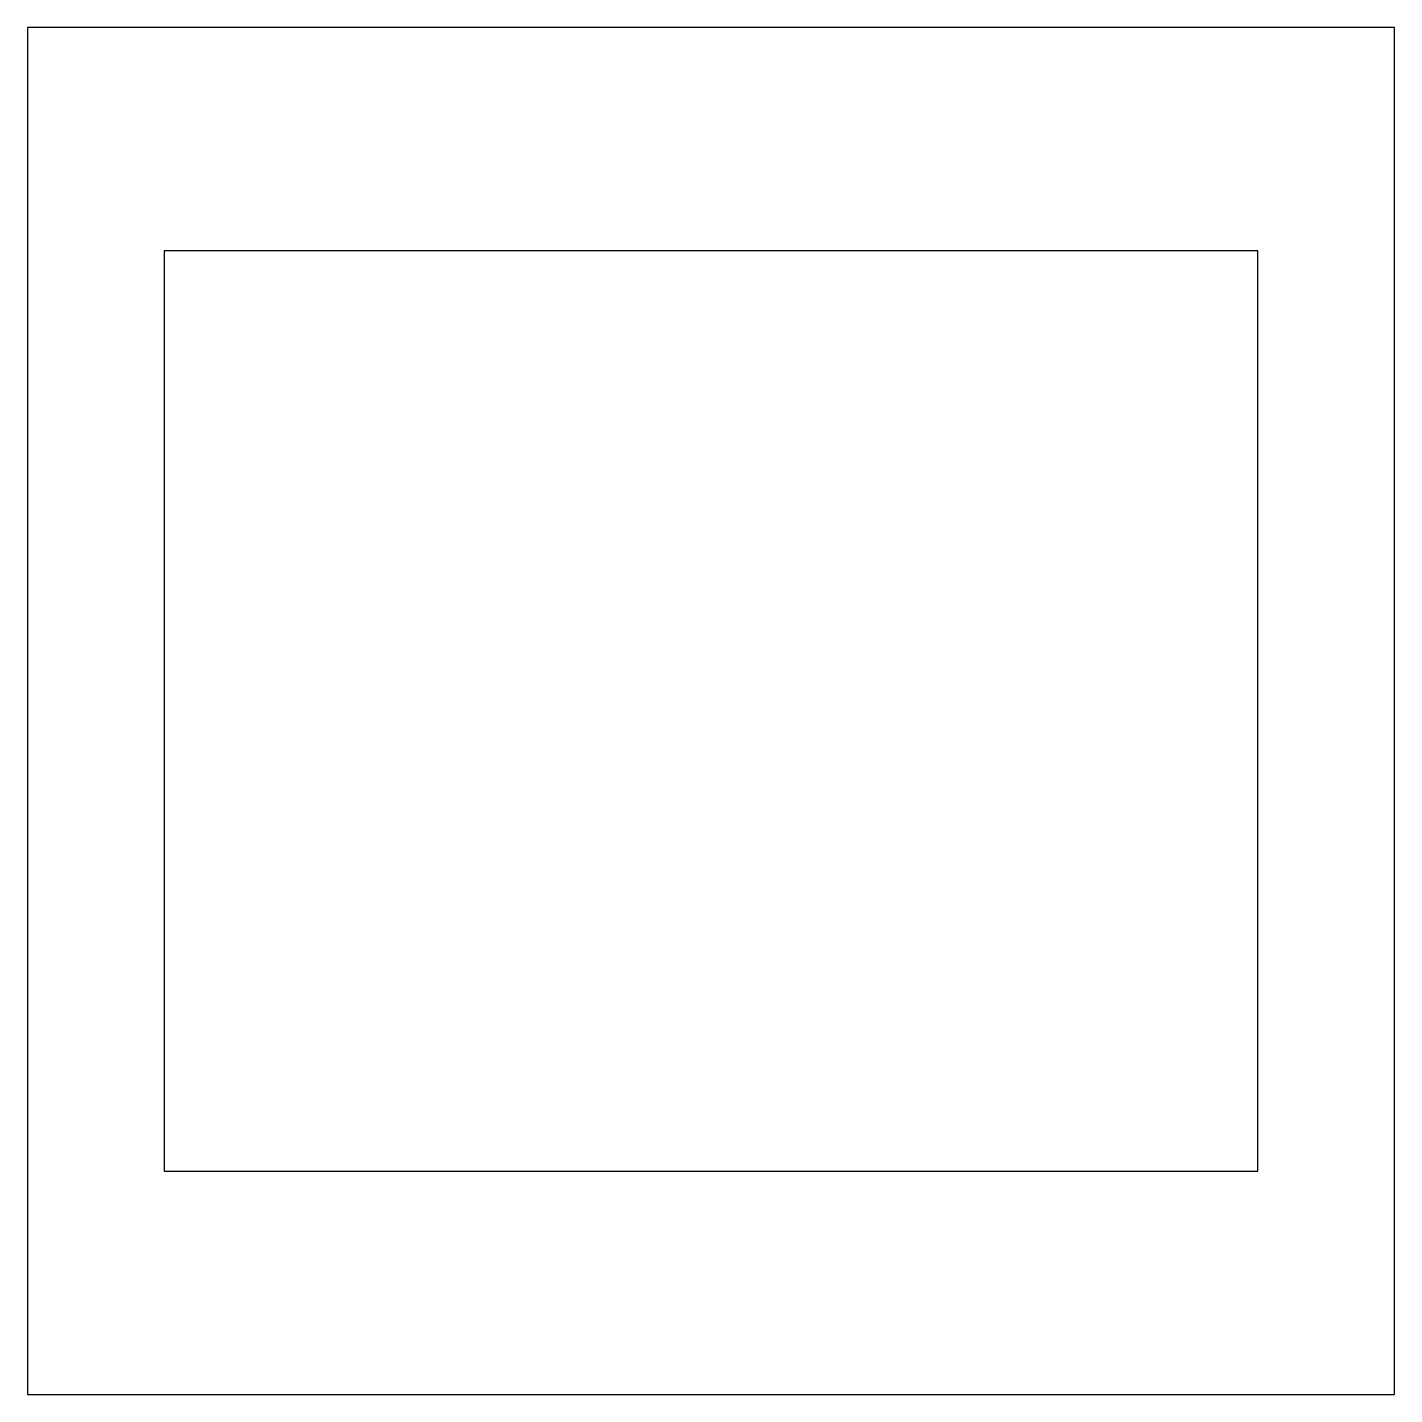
# Model space of a CAD drawing. Header units: millimetres. Extents: x 0 to 30, y 0 to 30.
import ezdxf

# ---------------------------------------------------------------- set-up
doc = ezdxf.new("R2010")
doc.units = ezdxf.units.MM
doc.layers.add('ox-tandem-interlayer-big', color=3, linetype='Continuous')

msp = doc.modelspace()

# ---------------------------------------------------------------- linework, layer by layer
at = {"layer": 'ox-tandem-interlayer-big'}
msp.add_line((30, 15), (30, 15), dxfattribs=at)
msp.add_line((30, 15), (30, 15), dxfattribs=at)
for points in [[(0, 30), (0, 0), (30, 0), (30, 30)], [(3, 25.1), (3, 4.9), (27, 4.9), (27, 25.1)]]:
    msp.add_lwpolyline(points, close=True, dxfattribs=at)

doc.saveas('drawing.dxf')
